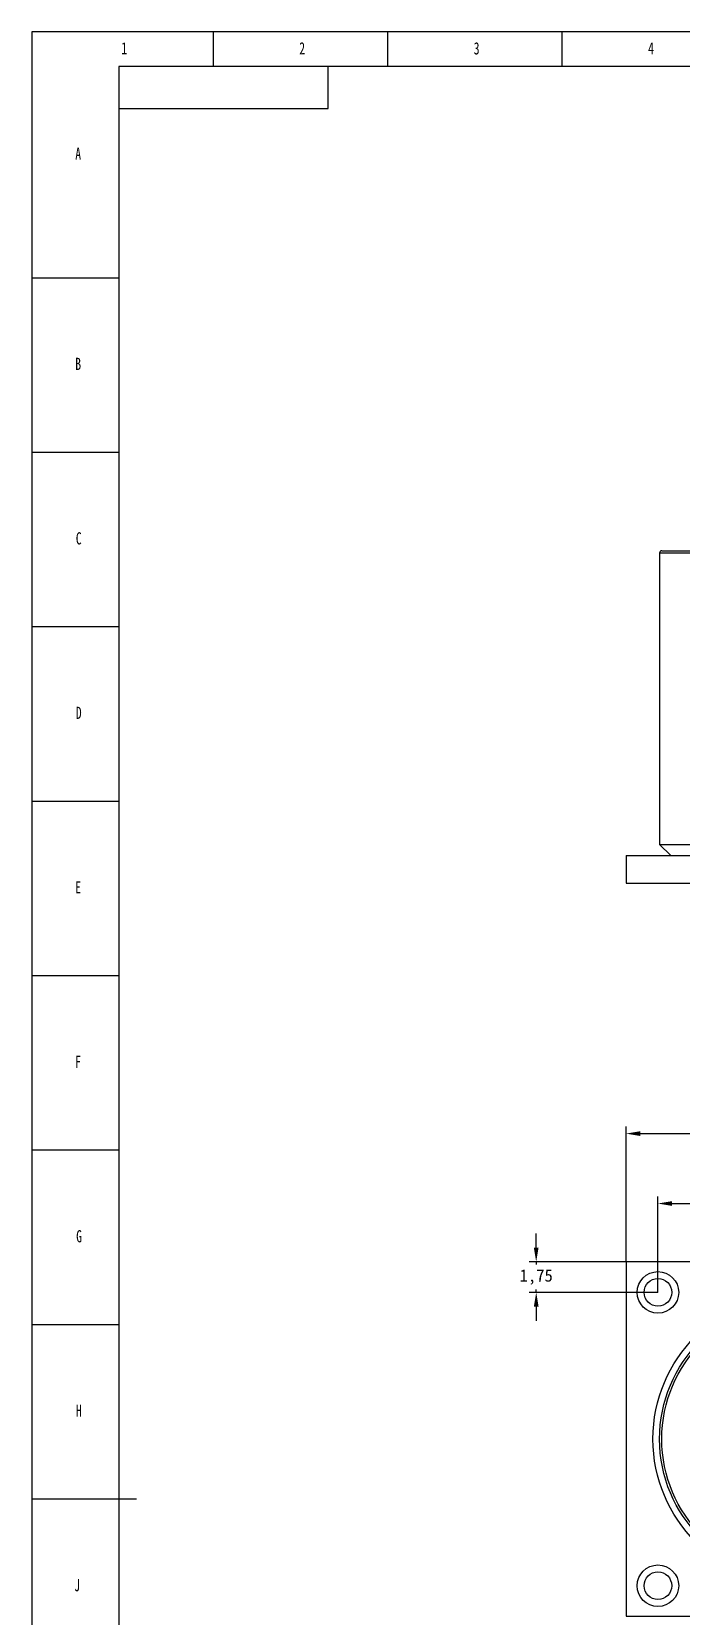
# Model space of a CAD drawing. Header units: millimetres. Extents: x 0 to 1189, y 0 to 841.
# Drawn here: x 0 to 186.2, y 386.9 to 841 of the extents above; entities that cross this region are included whole.
import ezdxf

# ---------------------------------------------------------------- set-up
doc = ezdxf.new("R2010")
doc.units = ezdxf.units.MM
doc.header["$PDSIZE"] = -1
doc.layers.add('10', color=7, linetype='Continuous')
doc.layers.add('5', color=7, linetype='Continuous')
doc.layers.add('文字层', color=3, linetype='Continuous', lineweight=25)
doc.styles.add('SLDTEXTSTYLE5', font='TXT', dxfattribs={"width": 0.7})
doc.dimstyles.new('ISO-25', dxfattribs={"dimtxt": 2.5, "dimasz": 2.5, "dimexe": 1.25, "dimexo": 0.625, "dimtad": 1, "dimtxsty": 'Standard', "dimcen": 2.5, "dimadec": 0, "dimazin": 0, "dimtfac": 1, "dimtmove": 0, "dimatfit": 3, "dimfxl": 1, "dimarcsym": 0})

# ---------------------------------------------------------------- blocks, each defined once
blk = doc.blocks.new('*D189')
at = {"layer": 'Defpoints', "color": 0, "transparency": 16777216}
for p in [(398.99, 525.19), (170.39, 488.45), (398.99, 488.45)]:
    blk.add_point(p, dxfattribs=at)
at = {"layer": '文字层', "color": 0, "lineweight": -2, "transparency": 16777216}
for p, q in [((170.39, 488.45), (170.39, 527.19)), ((398.99, 488.45), (398.99, 527.19)), ((174.47, 525.19), (394.91, 525.19))]:
    blk.add_line(p, q, dxfattribs=at)
at = {"layer": '文字层', "color": 0, "transparency": 16777216}
for points in [[(174.47, 525.87), (174.47, 524.51), (170.39, 525.19)], [(394.91, 525.87), (394.91, 524.51), (398.99, 525.19)]]:
    blk.add_solid(points, dxfattribs=at)
at = {"layer": '文字层', "color": 0, "transparency": 16777216, "insert": (284.69, 528.75), "char_height": 3.5, "attachment_point": 5}
blk.add_mtext('45,72', dxfattribs=at)
blk = doc.blocks.new('*D194')
at = {"layer": 'Defpoints', "color": 0, "transparency": 16777216}
for p in [(389.86, 505.16), (179.51, 479.69), (389.86, 479.69)]:
    blk.add_point(p, dxfattribs=at)
at = {"layer": '文字层', "color": 0, "lineweight": -2, "transparency": 16777216}
for p, q in [((179.51, 479.69), (179.51, 507.16)), ((183.59, 505.16), (385.78, 505.16)), ((389.86, 479.69), (389.86, 507.16))]:
    blk.add_line(p, q, dxfattribs=at)
at = {"layer": '文字层', "color": 0, "transparency": 16777216}
for points in [[(183.59, 505.84), (183.59, 504.48), (179.51, 505.16)], [(385.78, 505.84), (385.78, 504.48), (389.86, 505.16)]]:
    blk.add_solid(points, dxfattribs=at)
at = {"layer": '文字层', "color": 0, "transparency": 16777216, "insert": (284.69, 508.73), "char_height": 3.5, "attachment_point": 5}
blk.add_mtext('42,07', dxfattribs=at)
blk = doc.blocks.new('*D195')
at = {"layer": 'Defpoints', "color": 0, "transparency": 16777216}
for p in [(144.63, 488.45), (179.51, 488.45), (179.51, 479.69)]:
    blk.add_point(p, dxfattribs=at)
at = {"layer": '文字层', "color": 0, "lineweight": -2, "transparency": 16777216}
for p, q in [((144.63, 492.53), (144.63, 496.61)), ((179.51, 488.45), (142.63, 488.45)), ((144.63, 488.45), (144.63, 487.64)), ((179.51, 479.69), (142.63, 479.69)), ((144.63, 479.69), (144.63, 480.51)), ((144.63, 475.61), (144.63, 471.53))]:
    blk.add_line(p, q, dxfattribs=at)
at = {"layer": '文字层', "color": 0, "transparency": 16777216}
for points in [[(143.95, 492.53), (145.31, 492.53), (144.63, 488.45)], [(143.95, 475.61), (145.31, 475.61), (144.63, 479.69)]]:
    blk.add_solid(points, dxfattribs=at)
at = {"layer": '文字层', "color": 0, "transparency": 16777216, "insert": (144.63, 484.07), "char_height": 3.5, "attachment_point": 5}
blk.add_mtext('1,75', dxfattribs=at)

msp = doc.modelspace()

# ---------------------------------------------------------------- linework, layer by layer
at = {"color": 7, "linetype": 'Continuous', "lineweight": 25}
for p, q in [((179.998, 691.586), (179.998, 608.083)), ((219.685, 691.586), (179.998, 691.586)), ((180.633, 692.221), (219.685, 692.221)), ((170.385, 604.908), (170.385, 596.971)), ((170.385, 604.908), (398.985, 604.908)), ((179.998, 608.083), (183.173, 604.908)), ((179.998, 608.083), (219.685, 608.083)), ((170.385, 596.971), (398.985, 596.971)), ((398.985, 488.455), (170.385, 488.455)), ((170.385, 488.455), (170.385, 386.855)), ((170.385, 386.855), (398.985, 386.855))]:
    msp.add_line(p, q, dxfattribs=at)
for centre, radius in [((179.513, 479.692), 5.953), ((179.513, 479.692), 3.969), ((219.685, 437.655), 41.593), ((219.685, 437.655), 39.688), ((219.685, 437.655), 39.053), ((179.513, 395.618), 5.953), ((179.513, 395.618), 3.969)]:
    msp.add_circle(centre, radius, dxfattribs=at)
msp.add_arc((180.633, 691.586), 0.635, 90, 180, dxfattribs=at)
at = {"layer": '5', "color": 7}
for p, q in [((1189, 841), (0, 841)), ((0, 841), (0, 0))]:
    msp.add_line(p, q, dxfattribs=at)
at = {"layer": '5'}
for p, q in [((52, 841), (52, 831.05)), ((102, 841), (102, 831.05)), ((152, 841), (152, 831.05)), ((0, 770.5), (25, 770.5)), ((0, 720.5), (25, 720.5)), ((0, 670.5), (25, 670.5)), ((0, 620.5), (25, 620.5)), ((0, 570.5), (25, 570.5)), ((0, 520.5), (25, 520.5)), ((0, 470.5), (25, 470.5))]:
    msp.add_line(p, q, dxfattribs=at)
at = {"layer": '5', "color": 7, "lineweight": 25}
for p, q in [((1179, 831.05), (25, 831.05)), ((25, 831.05), (25, 10)), ((85, 819), (85, 831)), ((25, 819), (85, 819))]:
    msp.add_line(p, q, dxfattribs=at)
at = {"layer": '5', "lineweight": 25}
msp.add_line((0, 420.5), (30, 420.5), dxfattribs=at)

# ---------------------------------------------------------------- texts
at = {"layer": '10', "char_height": 3.5, "attachment_point": 2, "style": 'SLDTEXTSTYLE5'}
for s, insert in [('1', (26.544, 837.984)), ('2', (77.544, 837.984)), ('3', (127.544, 837.984)), ('4', (177.544, 837.984)), ('A', (13.32, 807.79)), ('B', (13.32, 747.54)), ('C', (13.482, 697.54)), ('D', (13.484, 647.54)), ('E', (13.318, 597.54)), ('F', (13.279, 547.54)), ('G', (13.594, 497.54)), ('H', (13.484, 447.54)), ('J', (13.015, 397.54))]:
    msp.add_mtext(s, dxfattribs=dict(at, insert=insert))

# ---------------------------------------------------------------- dimensions: what is measured, and where the dimension line sits
at = {"layer": '文字层'}
for base, p1, p2, picture, middle in [((398.985, 525.187), (170.385, 488.455), (398.985, 488.455), '*D189', (284.685, 528.753)), ((389.857, 505.164), (179.513, 479.692), (389.857, 479.692), '*D194', (284.685, 508.729))]:
    dim = msp.add_linear_dim(base=base, p1=p1, p2=p2, dimstyle='ISO-25', override={"dimtxt": 3.5, "dimasz": 4.08, "dimexe": 2, "dimexo": 0, "dimgap": 1.524, "dimtih": 1, "dimtoh": 1, "dimlfac": 0.2, "dimzin": 0, "dimadec": 2, "dimtzin": 0}, dxfattribs=at)
    dim.commit()
    dim.dimension.update_dxf_attribs({"geometry": picture, "text_midpoint": middle})
dim = msp.add_linear_dim(base=(144.631, 488.455), p1=(179.513, 479.692), p2=(179.513, 488.455), angle=90, dimstyle='ISO-25', override={"dimtxt": 3.5, "dimasz": 4.08, "dimexe": 2, "dimexo": 0, "dimgap": 1.524, "dimtih": 1, "dimtoh": 1, "dimlfac": 0.2, "dimzin": 0, "dimadec": 2, "dimtzin": 0}, dxfattribs=at)
dim.commit()
dim.dimension.update_dxf_attribs({"geometry": '*D195', "text_midpoint": (144.631, 484.073)})

doc.saveas('drawing.dxf')
